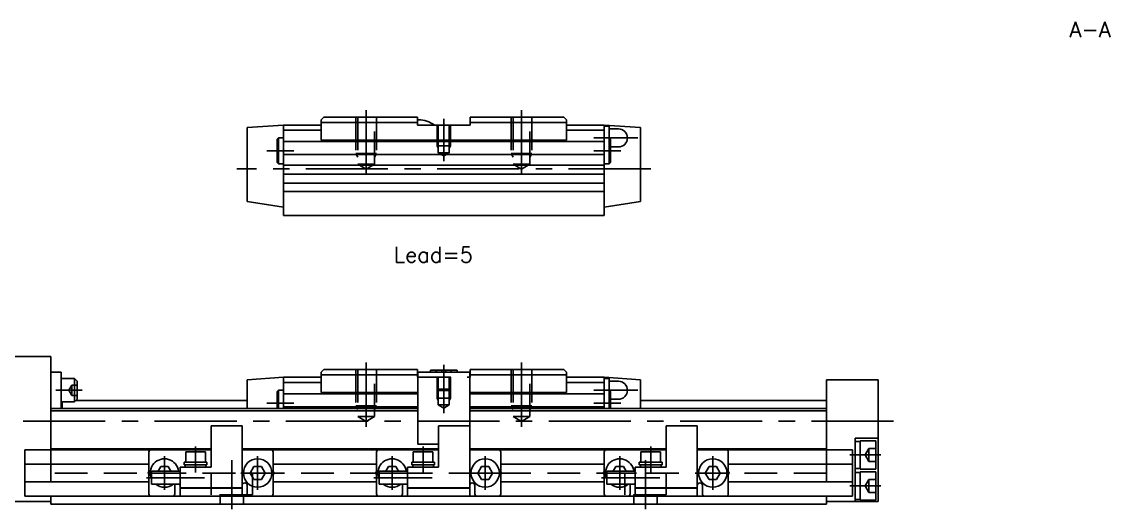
# Model space of a CAD drawing. Extents: x -4 to 343, y -8 to 295.
# Drawn here: x 122.3 to 332.7, y 13.5 to 107.7 of the extents above; entities that cross this region are included whole.
import ezdxf

# ---------------------------------------------------------------- set-up
doc = ezdxf.new("R2010")
doc.units = 0
doc.header["$LTSCALE"] = 0.5
doc.linetypes.add('CENTER', pattern=[50.8, 31.75, -6.35, 6.35, -6.35])
doc.linetypes.add('DASHED', pattern=[19.05, 12.7, -6.35])
for name, color, linetype in [('MSM_CENTER', 1, 'CENTER'), ('MSM_CONTINUOUS', 7, 'CONTINUOUS'), ('MSM_DASHED', 4, 'DASHED'), ('MSM_PART_NUMBER', 7, 'CONTINUOUS')]:
    doc.layers.add(name, color=color, linetype=linetype)
doc.styles.get("Standard").update_dxf_attribs({"font": 'txt.shx', "height": 3, "bigfont": 'bigfont.shx'})

msp = doc.modelspace()

# ---------------------------------------------------------------- linework, layer by layer
at = {"layer": 'MSM_CENTER'}
for p, q in [((188.9, 90.63), (188.9, 78.24)), ((218.9, 90.63), (218.9, 78.24)), ((203.9, 88.98), (203.9, 80.82)), ((232.9, 85.28), (241.4, 85.28)), ((169.7, 82.78), (174.9, 82.78)), ((232.9, 82.78), (238.1, 82.78)), ((243.9, 79.28), (163.9, 79.28)), ((188.9, 41.85), (188.9, 29.46)), ((203.9, 41.4), (203.9, 32.04)), ((218.9, 41.85), (218.9, 29.46)), ((128.9, 36.5), (134, 36.5)), ((232.9, 36.5), (241.4, 36.5)), ((169.7, 34), (174.9, 34)), ((232.9, 34), (238.1, 34)), ((-4.42, 30.5), (292.17, 30.5)), ((155.9, 20.6), (155.9, 25.6)), ((199.9, 20.6), (199.9, 25.6)), ((243.9, 20.6), (243.9, 25.6)), ((149.9, 17.25), (149.9, 23.75)), ((167.9, 17.25), (167.9, 23.75)), ((193.9, 17.25), (193.9, 23.75)), ((211.9, 17.25), (211.9, 23.75)), ((237.9, 17.25), (237.9, 23.75)), ((255.9, 17.25), (255.9, 23.75)), ((282.4, 24), (288.4, 24)), ((162.9, 23), (162.9, 13.5)), ((242.9, 23), (242.9, 13.5)), ((146.4, 19.6), (157.65, 19.6)), ((146.65, 20.5), (153.15, 20.5)), ((164.65, 20.5), (171.15, 20.5)), ((190.4, 19.6), (201.65, 19.6)), ((190.65, 20.5), (197.15, 20.5)), ((208.65, 20.5), (215.15, 20.5)), ((234.4, 19.6), (245.65, 19.6)), ((234.65, 20.5), (241.15, 20.5)), ((252.65, 20.5), (259.15, 20.5)), ((282.4, 18), (288.4, 18))]:
    msp.add_line(p, q, dxfattribs=at)
at = {"layer": 'MSM_CONTINUOUS'}
for p, q in [((180.2, 88.78), (180.7, 89.28)), ((180.2, 84.86), (180.2, 88.78)), ((180.7, 89.28), (198.8, 89.28)), ((198.8, 89.28), (198.8, 87.78)), ((199.06, 88.78), (198.8, 88.78)), ((209, 87.78), (209, 89.28)), ((209, 89.28), (227.1, 89.28)), ((227.1, 89.28), (227.6, 88.78)), ((227.6, 84.86), (227.6, 88.78)), ((165.9, 87.28), (172.9, 87.78)), ((165.9, 87.28), (165.9, 72.96)), ((172.9, 87.78), (180.2, 87.78)), ((172.9, 70.28), (172.9, 87.78)), ((172.9, 86.78), (180.2, 86.78)), ((180.2, 88.28), (198.8, 88.28)), ((198.8, 87.78), (209, 87.78)), ((209, 88.28), (227.6, 88.28)), ((227.6, 87.78), (234.9, 87.78)), ((227.6, 86.78), (234.9, 86.78)), ((234.9, 87.78), (241.9, 87.28)), ((234.9, 70.28), (234.9, 87.78)), ((235.9, 87.53), (234.9, 87.53)), ((235.9, 87.53), (235.9, 85.23)), ((237.65, 87.03), (235.9, 87.03)), ((241.9, 87.28), (241.9, 72.96)), ((171.95, 85.28), (171.7, 85.03)), ((171.7, 85.03), (171.7, 80.53)), ((172.9, 85.28), (171.95, 85.28)), ((171.95, 85.28), (171.95, 80.28)), ((172.9, 84.58), (234.9, 84.58)), ((227.6, 84.86), (180.2, 84.86)), ((235.85, 85.28), (234.9, 85.28)), ((236.1, 85.03), (235.85, 85.28)), ((235.85, 85.28), (235.85, 80.28)), ((236.1, 85.03), (236.1, 80.53)), ((172.9, 82.08), (234.9, 82.08)), ((236.1, 83.53), (237.65, 83.53)), ((171.7, 80.53), (171.95, 80.28)), ((171.95, 80.28), (172.9, 80.28)), ((172.9, 80), (234.9, 80)), ((234.9, 80.28), (235.85, 80.28)), ((235.85, 80.28), (236.1, 80.53)), ((172.9, 78.28), (234.9, 78.28)), ((172.9, 76.56), (234.9, 76.56)), ((172.9, 74.94), (234.9, 74.94)), ((172.9, 71.9), (165.9, 72.96)), ((241.9, 72.96), (234.9, 71.9)), ((172.9, 70.28), (234.9, 70.28)), ((127.9, 43), (117.4, 43)), ((127.9, 43), (127.9, 25)), ((129.9, 40), (127.9, 40)), ((129.9, 40), (129.9, 33)), ((180.2, 40), (180.7, 40.5)), ((180.2, 36.09), (180.2, 40)), ((180.7, 40.5), (198.8, 40.5)), ((198.8, 40.5), (198.8, 39)), ((198.9, 40), (198.9, 26.1)), ((208.9, 40), (198.9, 40)), ((201.3, 40.4), (201.3, 40)), ((206.5, 40.4), (201.3, 40.4)), ((206.5, 40), (206.5, 40.4)), ((208.9, 40), (208.9, 16)), ((209, 40.5), (227.1, 40.5)), ((209, 39), (209, 40.5)), ((227.1, 40.5), (227.6, 40)), ((227.6, 36.09), (227.6, 40)), ((132.5, 38.75), (129.9, 38.75)), ((133, 38.25), (132.5, 38.75)), ((132.5, 38.75), (132.5, 34.25)), ((133, 38.25), (133, 34.75)), ((165.9, 38.5), (172.9, 39)), ((165.9, 38.5), (165.9, 33)), ((172.9, 33), (172.9, 39)), ((172.9, 39), (180.2, 39)), ((172.9, 38), (180.2, 38)), ((180.2, 39.5), (198.8, 39.5)), ((198.8, 39), (198.9, 39)), ((208.9, 39), (209, 39)), ((209, 39.5), (227.6, 39.5)), ((227.6, 39), (234.9, 39)), ((227.6, 38), (234.9, 38)), ((234.9, 39), (241.9, 38.5)), ((234.9, 33), (234.9, 39)), ((235.9, 38.75), (234.9, 38.75)), ((235.9, 38.75), (235.9, 36.45)), ((237.65, 38.25), (235.9, 38.25)), ((241.9, 38.5), (241.9, 33)), ((287.9, 38.5), (277.9, 38.5)), ((277.9, 38.5), (277.9, 25)), ((287.9, 38.5), (287.9, 15)), ((171.95, 36.5), (171.7, 36.25)), ((171.7, 36.25), (171.7, 33)), ((172.9, 36.5), (171.95, 36.5)), ((171.95, 36.5), (171.95, 33)), ((172.9, 35.8), (198.9, 35.8)), ((198.9, 36.09), (180.2, 36.09)), ((227.6, 36.09), (208.9, 36.09)), ((208.9, 35.8), (234.9, 35.8)), ((235.85, 36.5), (234.9, 36.5)), ((236.1, 36.25), (235.85, 36.5)), ((235.85, 36.5), (235.85, 33)), ((236.1, 36.25), (236.1, 33)), ((129.9, 34.25), (132.5, 34.25)), ((130.1, 34.25), (130.1, 33)), ((132.5, 34.25), (133, 34.75)), ((165.9, 34.5), (132.75, 34.5)), ((236.1, 34.75), (237.65, 34.75)), ((277.9, 34.5), (241.9, 34.5)), ((198.9, 33), (127.9, 33)), ((198.9, 32.5), (127.9, 32.5)), ((172.9, 33.3), (198.9, 33.3)), ((208.9, 33.3), (234.9, 33.3)), ((277.9, 33), (208.9, 33)), ((277.9, 32.5), (208.9, 32.5)), ((158.9, 29.6), (158.9, 21.6)), ((164.9, 29.6), (158.9, 29.6)), ((164.9, 29.6), (164.9, 16)), ((202.9, 29.6), (202.9, 21.6)), ((208.9, 29.6), (202.9, 29.6)), ((246.9, 29.6), (246.9, 21.6)), ((252.9, 29.6), (246.9, 29.6)), ((252.9, 29.6), (252.9, 16)), ((202.9, 26.1), (198.9, 26.1)), ((283.4, 15), (283.4, 27.25)), ((287.9, 27.25), (283.4, 27.25)), ((284.4, 26.6), (283.4, 26.6)), ((284.4, 21.25), (284.4, 26.75)), ((287.4, 26.75), (284.4, 26.75)), ((287.4, 21.25), (287.4, 26.75)), ((158.9, 25), (122.9, 25)), ((122.9, 25), (122.9, 16)), ((158.9, 25.2), (127.9, 25.2)), ((146.9, 24.5), (146.9, 16.5)), ((154, 24.6), (154, 22.6)), ((157.8, 24.6), (154, 24.6)), ((157.8, 22.6), (157.8, 24.6)), ((202.9, 25.2), (164.9, 25.2)), ((202.9, 25), (164.9, 25)), ((170.9, 16.5), (170.9, 24.5)), ((190.9, 24.5), (190.9, 16.5)), ((198, 24.6), (198, 22.6)), ((201.8, 24.6), (198, 24.6)), ((201.8, 22.6), (201.8, 24.6)), ((246.9, 25.2), (208.9, 25.2)), ((246.9, 25), (208.9, 25)), ((214.9, 16.5), (214.9, 24.5)), ((234.9, 24.5), (234.9, 16.5)), ((242, 24.6), (242, 22.6)), ((245.8, 24.6), (242, 24.6)), ((245.8, 22.6), (245.8, 24.6)), ((277.9, 25.2), (252.9, 25.2)), ((282.9, 25), (252.9, 25)), ((258.9, 16.5), (258.9, 24.5)), ((282.9, 25), (282.9, 16)), ((146.9, 22.2), (122.9, 22.2)), ((149.18, 21.75), (148.66, 20.85)), ((149.18, 21.75), (150.62, 21.75)), ((151.14, 20.85), (150.62, 21.75)), ((158.9, 21.6), (152.9, 21.6)), ((152.9, 16), (152.9, 21.6)), ((153.7, 22.6), (153.7, 22.1)), ((158.1, 22.6), (153.7, 22.6)), ((158.1, 22.1), (153.7, 22.1)), ((153.9, 22.1), (153.9, 21.6)), ((157.9, 21.6), (157.9, 22.1)), ((158.1, 22.1), (158.1, 22.6)), ((167.18, 21.75), (166.46, 20.5)), ((167.18, 21.75), (168.62, 21.75)), ((169.34, 20.5), (168.62, 21.75)), ((190.9, 22.2), (170.9, 22.2)), ((193.18, 21.75), (192.66, 20.85)), ((193.18, 21.75), (194.62, 21.75)), ((195.14, 20.85), (194.62, 21.75)), ((202.9, 21.6), (196.9, 21.6)), ((196.9, 16), (196.9, 21.6)), ((197.7, 22.6), (197.7, 22.1)), ((202.1, 22.6), (197.7, 22.6)), ((202.1, 22.1), (197.7, 22.1)), ((197.9, 22.1), (197.9, 21.6)), ((201.9, 21.6), (201.9, 22.1)), ((202.1, 22.1), (202.1, 22.6)), ((211.18, 21.75), (210.46, 20.5)), ((211.18, 21.75), (212.62, 21.75)), ((213.34, 20.5), (212.62, 21.75)), ((234.9, 22.2), (214.9, 22.2)), ((237.18, 21.75), (236.66, 20.85)), ((237.18, 21.75), (238.62, 21.75)), ((239.14, 20.85), (238.62, 21.75)), ((246.9, 21.6), (240.9, 21.6)), ((240.9, 16), (240.9, 21.6)), ((241.7, 22.6), (241.7, 22.1)), ((246.1, 22.6), (241.7, 22.6)), ((246.1, 22.1), (241.7, 22.1)), ((241.9, 22.1), (241.9, 21.6)), ((245.9, 21.6), (245.9, 22.1)), ((246.1, 22.1), (246.1, 22.6)), ((255.18, 21.75), (254.46, 20.5)), ((255.18, 21.75), (256.62, 21.75)), ((257.34, 20.5), (256.62, 21.75)), ((282.9, 22.2), (258.9, 22.2)), ((283.4, 21.4), (284.4, 21.4)), ((284.4, 21.25), (287.4, 21.25)), ((146.9, 20.8), (146.72, 20.5)), ((146.72, 20.5), (146.9, 20.2)), ((152.9, 20.85), (147.4, 20.85)), ((147.4, 20.85), (147.4, 18.35)), ((166.46, 20.5), (167.18, 19.25)), ((167.18, 19.25), (168.62, 19.25)), ((168.62, 19.25), (169.34, 20.5)), ((171.08, 20.5), (170.9, 20.8)), ((170.9, 20.2), (171.08, 20.5)), ((190.9, 20.8), (190.72, 20.5)), ((190.72, 20.5), (190.9, 20.2)), ((196.9, 20.85), (191.4, 20.85)), ((191.4, 20.85), (191.4, 18.35)), ((210.46, 20.5), (211.18, 19.25)), ((211.18, 19.25), (212.62, 19.25)), ((212.62, 19.25), (213.34, 20.5)), ((215.08, 20.5), (214.9, 20.8)), ((214.9, 20.2), (215.08, 20.5)), ((234.9, 20.8), (234.72, 20.5)), ((234.72, 20.5), (234.9, 20.2)), ((240.9, 20.85), (235.4, 20.85)), ((235.4, 20.85), (235.4, 18.35)), ((254.46, 20.5), (255.18, 19.25)), ((255.18, 19.25), (256.62, 19.25)), ((256.62, 19.25), (257.34, 20.5)), ((259.08, 20.5), (258.9, 20.8)), ((258.9, 20.2), (259.08, 20.5)), ((284.4, 20.6), (283.4, 20.6)), ((284.4, 15.25), (284.4, 20.75)), ((287.4, 20.75), (284.4, 20.75)), ((287.4, 15.25), (287.4, 20.75)), ((146.9, 18.8), (122.9, 18.8)), ((147.4, 18.35), (152.9, 18.35)), ((151.9, 16.5), (151.9, 18.1)), ((152.9, 17.65), (164.9, 17.65)), ((152.9, 17.6), (164.9, 17.6)), ((152.95, 17.65), (152.95, 17.6)), ((164.85, 17.65), (164.85, 17.6)), ((165.9, 18.1), (165.9, 16.5)), ((190.9, 18.8), (170.9, 18.8)), ((191.4, 18.35), (196.9, 18.35)), ((195.9, 16.5), (195.9, 18.1)), ((196.9, 17.65), (208.9, 17.65)), ((196.9, 17.6), (208.9, 17.6)), ((196.95, 17.65), (196.95, 17.6)), ((208.85, 17.65), (208.85, 17.6)), ((209.9, 18.1), (209.9, 16.5)), ((234.9, 18.8), (214.9, 18.8)), ((235.4, 18.35), (240.9, 18.35)), ((239.9, 16.5), (239.9, 18.1)), ((240.9, 17.65), (252.9, 17.65)), ((240.9, 17.6), (252.9, 17.6)), ((240.95, 17.65), (240.95, 17.6)), ((252.85, 17.65), (252.85, 17.6)), ((253.9, 18.1), (253.9, 16.5)), ((282.9, 18.8), (258.9, 18.8)), ((127.9, 15), (74.9, 15)), ((282.9, 16), (122.9, 16)), ((127.9, 16), (127.9, 14.5)), ((277.9, 16), (277.9, 14.5)), ((277.9, 15), (287.9, 15)), ((283.4, 15.4), (284.4, 15.4)), ((284.4, 15.25), (287.4, 15.25)), ((277.9, 14.5), (127.9, 14.5))]:
    msp.add_line(p, q, dxfattribs=at)
for centre in [(167.9, 20.5), (211.9, 20.5), (255.9, 20.5)]:
    msp.add_circle(centre, 2.75, dxfattribs=at)
for centre, radius, start, end in [((199.02, 83.81), 4.97, 53.0275, 89.6143), ((237.65, 85.28), 1.75, 270, 90), ((237.65, 36.5), 1.75, 270, 90), ((147.4, 24.5), 0.5, 90, 180), ((149.9, 20.5), 2.75, 7.312, 204.62), ((170.4, 24.5), 0.5, 0, 90), ((191.4, 24.5), 0.5, 90, 180), ((193.9, 20.5), 2.75, 7.312, 204.62), ((214.4, 24.5), 0.5, 0, 90), ((235.4, 24.5), 0.5, 90, 180), ((237.9, 20.5), 2.75, 7.312, 204.62), ((258.4, 24.5), 0.5, 0, 90), ((149.9, 20.5), 2.75, 231.4273, 308.5727), ((152.4, 18.1), 0.5, 150, 180), ((152.4, 18.1), 0.5, 0, 30), ((165.4, 18.1), 0.5, 0, 180), ((193.9, 20.5), 2.75, 231.4273, 308.5727), ((196.4, 18.1), 0.5, 150, 180), ((196.4, 18.1), 0.5, 0, 30), ((209.4, 18.1), 0.5, 0, 180), ((237.9, 20.5), 2.75, 231.4273, 308.5727), ((240.4, 18.1), 0.5, 150, 180), ((240.4, 18.1), 0.5, 0, 30), ((253.4, 18.1), 0.5, 0, 180), ((147.4, 16.5), 0.5, 180, 270), ((151.4, 16.5), 0.5, 270, 0), ((166.4, 16.5), 0.5, 180, 270), ((170.4, 16.5), 0.5, 270, 0), ((191.4, 16.5), 0.5, 180, 270), ((195.4, 16.5), 0.5, 270, 0), ((210.4, 16.5), 0.5, 180, 270), ((214.4, 16.5), 0.5, 270, 0), ((235.4, 16.5), 0.5, 180, 270), ((239.4, 16.5), 0.5, 270, 0), ((254.4, 16.5), 0.5, 180, 270), ((258.4, 16.5), 0.5, 270, 0)]:
    msp.add_arc(centre, radius, start, end, dxfattribs=at)
at = {"layer": 'MSM_DASHED'}
for p, q in [((186.9, 89.28), (186.9, 82.28)), ((187.28, 89.28), (187.28, 80.18)), ((190.52, 80.18), (190.52, 89.28)), ((190.9, 89.28), (190.9, 82.28)), ((216.9, 89.28), (216.9, 82.28)), ((217.28, 89.28), (217.28, 80.18)), ((220.52, 80.18), (220.52, 89.28)), ((220.9, 89.28), (220.9, 82.28)), ((202.6, 87.78), (202.6, 83.78)), ((202.84, 87.78), (202.84, 82.43)), ((204.96, 82.43), (204.96, 87.78)), ((205.2, 83.78), (205.2, 87.78)), ((186.9, 82.28), (190.9, 82.28)), ((186.9, 82.28), (187.28, 81.58)), ((190.52, 81.58), (190.9, 82.28)), ((205.2, 83.78), (202.6, 83.78)), ((202.84, 83.33), (202.6, 83.78)), ((204.96, 82.43), (202.84, 82.43)), ((202.84, 82.43), (203.9, 81.82)), ((204.96, 82.43), (203.9, 81.82)), ((204.96, 83.33), (205.2, 83.78)), ((216.9, 82.28), (220.9, 82.28)), ((216.9, 82.28), (217.28, 81.58)), ((220.52, 81.58), (220.9, 82.28)), ((190.52, 80.18), (187.28, 80.18)), ((187.28, 80.18), (188.9, 79.24)), ((190.52, 80.18), (188.9, 79.24)), ((220.52, 80.18), (217.28, 80.18)), ((217.28, 80.18), (218.9, 79.24)), ((220.52, 80.18), (218.9, 79.24)), ((186.9, 40.5), (186.9, 33.5)), ((187.28, 40.5), (187.28, 31.4)), ((190.52, 31.4), (190.52, 40.5)), ((190.9, 40.5), (190.9, 33.5)), ((202.45, 40.4), (202.45, 40)), ((202.5, 40), (202.5, 40.4)), ((203.53, 40), (203.53, 40.4)), ((204.27, 40), (204.27, 40.4)), ((205.3, 40), (205.3, 40.4)), ((205.35, 40), (205.35, 40.4)), ((216.9, 40.5), (216.9, 33.5)), ((217.28, 40.5), (217.28, 31.4)), ((220.52, 31.4), (220.52, 40.5)), ((220.9, 40.5), (220.9, 33.5)), ((198.9, 39), (208.9, 39)), ((202.6, 39), (202.6, 35)), ((202.84, 39), (202.84, 33.65)), ((204.96, 33.65), (204.96, 39)), ((205.2, 35), (205.2, 39)), ((132, 37.5), (131.42, 36.5)), ((131.42, 36.5), (132, 35.5)), ((132, 37.5), (133, 37.5)), ((132, 37.5), (132, 35.5)), ((132, 36.5), (133, 36.5)), ((202.6, 36.68), (202.84, 36.43)), ((205.2, 36.68), (202.6, 36.68)), ((204.96, 36.43), (202.84, 36.43)), ((204.96, 36.43), (205.2, 36.68)), ((132, 35.5), (133, 35.5)), ((205.2, 35), (202.6, 35)), ((202.84, 34.55), (202.6, 35)), ((204.96, 34.55), (205.2, 35)), ((186.9, 33.5), (190.9, 33.5)), ((186.9, 33.5), (187.28, 32.8)), ((190.52, 32.8), (190.9, 33.5)), ((204.96, 33.65), (202.84, 33.65)), ((202.84, 33.65), (203.9, 33.04)), ((204.96, 33.65), (203.9, 33.04)), ((216.9, 33.5), (220.9, 33.5)), ((216.9, 33.5), (217.28, 32.8)), ((220.52, 32.8), (220.9, 33.5)), ((190.52, 31.4), (187.28, 31.4)), ((187.28, 31.4), (188.9, 30.46)), ((190.52, 31.4), (188.9, 30.46)), ((220.52, 31.4), (217.28, 31.4)), ((217.28, 31.4), (218.9, 30.46)), ((220.52, 31.4), (218.9, 30.46)), ((127.9, 25), (127.9, 16)), ((277.9, 25), (277.9, 16)), ((286.1, 25.25), (285.38, 24)), ((285.38, 24), (286.1, 22.75)), ((286.1, 25.25), (287.4, 25.25)), ((286.1, 25.25), (286.1, 22.75)), ((286.1, 24), (287.4, 24)), ((286.1, 22.75), (287.4, 22.75)), ((277.9, 20.5), (127.9, 20.5)), ((158.9, 20.5), (158.9, 16.3)), ((166.9, 16.3), (166.9, 20.5)), ((238.9, 20.5), (238.9, 16.3)), ((246.9, 16.3), (246.9, 20.5)), ((286.1, 19.25), (285.38, 18)), ((286.1, 19.25), (287.4, 19.25)), ((286.1, 19.25), (286.1, 16.75)), ((285.38, 18), (286.1, 16.75)), ((286.1, 18), (287.4, 18)), ((166.9, 16.3), (158.9, 16.3)), ((160.65, 16.3), (160.65, 14.5)), ((165.15, 14.5), (165.15, 16.3)), ((246.9, 16.3), (238.9, 16.3)), ((240.65, 16.3), (240.65, 14.5)), ((245.15, 14.5), (245.15, 16.3)), ((286.1, 16.75), (287.4, 16.75))]:
    msp.add_line(p, q, dxfattribs=at)

# ---------------------------------------------------------------- texts
at = {"layer": 'MSM_PART_NUMBER'}
for s, p in [('A-A', (324.9, 104.74)), ('Lead=5', (194.24, 61.2))]:
    msp.add_text(s, height=3, dxfattribs=at).set_placement(p)

doc.saveas('drawing.dxf')
